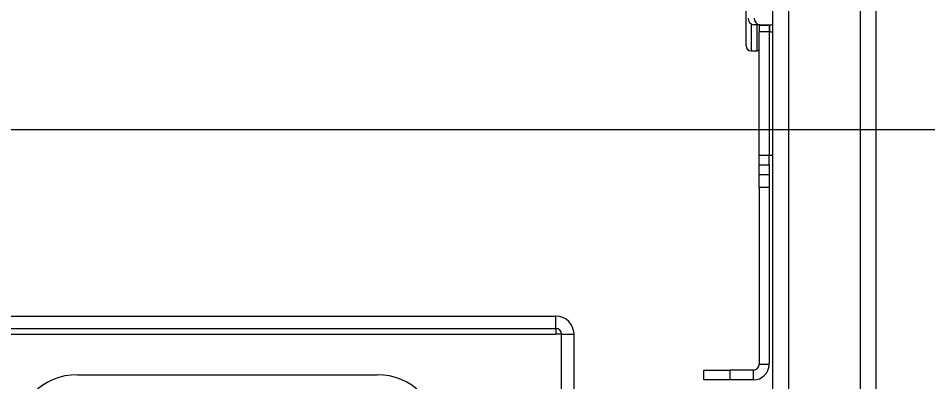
# Model space of a CAD drawing. Header units: inches. Extents: x 40138 to 76695, y -14500 to -5279.
# Drawn here: x 70917.9 to 71057.5, y -10701 to -10645.2 of the extents above; entities that cross this region are included whole.
import ezdxf

# ---------------------------------------------------------------- set-up
doc = ezdxf.new("R2010")
doc.units = ezdxf.units.IN
doc.header["$LTSCALE"] = 2
doc.header["$MEASUREMENT"] = 0
doc.header["$PDMODE"] = 35
doc.header["$PDSIZE"] = -1
for name, color, linetype, lineweight in [('G-ANNO-NOTES', 7, 'Continuous', 13), ('M-ANNO-DIMS', 7, 'Continuous', 13), ('M-OBJECT-DETAILS', 7, 'Continuous', 9)]:
    doc.layers.add(name, color=color, linetype=linetype, lineweight=lineweight)
doc.styles.get("Standard").update_dxf_attribs({"font": 'romans.shx', "width": 0.8})
doc.dimstyles.new('Details World Wide', dxfattribs={"dimscale": 4, "dimtxt": 4.5, "dimasz": 3.5, "dimexe": 0.75, "dimexo": 0.75, "dimgap": 0.75, "dimtad": 0, "dimtih": 1, "dimtoh": 1, "dimdec": 0, "dimzin": 4, "dimdsep": 46, "dimtxsty": 'Standard', "dimcen": 0, "dimclrd": 256, "dimclre": 256, "dimclrt": 256, "dimadec": 0, "dimazin": 1, "dimtfac": 1, "dimtdec": 0, "dimtmove": 0, "dimatfit": 3, "dimfxl": 1, "dimtolj": 1, "dimtzin": 0, "dimlwd": -1, "dimlwe": -1, "dimarcsym": 0})

# ---------------------------------------------------------------- blocks, each defined once
blk = doc.blocks.new('*D68')
at = {"layer": 'Defpoints', "color": 0, "transparency": 16777216}
for p in [(70845.16, -9721.8), (71341.85, -9721.8), (70845.22, -10827.97)]:
    blk.add_point(p, dxfattribs=at)
at = {"layer": 'M-ANNO-DIMS', "transparency": 16777216}
for p, q in [((70848.16, -9721.8), (71344.85, -9721.8)), ((71341.85, -9735.8), (71341.85, -10095.97)), ((71341.85, -10813.97), (71341.85, -10159.4)), ((70848.22, -10827.97), (71344.85, -10827.97))]:
    blk.add_line(p, q, dxfattribs=at)
for points in [[(71339.51, -9735.8), (71344.18, -9735.8), (71341.85, -9721.8)], [(71339.51, -10813.97), (71344.18, -10813.97), (71341.85, -10827.97)]]:
    blk.add_solid(points, dxfattribs=at)
at = {"layer": 'M-ANNO-DIMS', "transparency": 16777216, "insert": (71341.85, -10127.69), "char_height": 18, "attachment_point": 5}
blk.add_mtext('\\A1;1106\\P [43.55]', dxfattribs=at)
blk = doc.blocks.new('*D69')
at = {"layer": 'Defpoints', "color": 0, "transparency": 16777216}
for p in [(70845.22, -9887.14), (71261.34, -9887.14), (70845.22, -10662.34)]:
    blk.add_point(p, dxfattribs=at)
at = {"layer": 'G-ANNO-NOTES', "transparency": 16777216}
for p, q in [((70848.22, -9887.14), (71264.34, -9887.14)), ((71261.34, -9901.14), (71261.34, -10237.75)), ((71261.34, -10648.34), (71261.34, -10301.18)), ((70848.22, -10662.34), (71264.34, -10662.34))]:
    blk.add_line(p, q, dxfattribs=at)
for points in [[(71259.01, -9901.14), (71263.68, -9901.14), (71261.34, -9887.14)], [(71259.01, -10648.34), (71263.68, -10648.34), (71261.34, -10662.34)]]:
    blk.add_solid(points, dxfattribs=at)
at = {"layer": 'G-ANNO-NOTES', "transparency": 16777216, "insert": (71261.34, -10269.46), "char_height": 18, "attachment_point": 5}
blk.add_mtext('\\A1;775\\P [30.52]', dxfattribs=at)
blk = doc.blocks.new('*D70')
at = {"layer": 'Defpoints', "color": 0, "transparency": 16777216}
for p in [(71261.34, -10663.59), (71038.73, -10809.9), (71261.34, -10809.9)]:
    blk.add_point(p, dxfattribs=at)
at = {"layer": 'M-ANNO-DIMS', "transparency": 16777216}
for p, q in [((71261.34, -10677.59), (71261.34, -10694.64)), ((71261.34, -10795.9), (71261.34, -10758.07)), ((71041.73, -10809.9), (71264.34, -10809.9))]:
    blk.add_line(p, q, dxfattribs=at)
for points in [[(71259.01, -10677.59), (71263.68, -10677.59), (71261.34, -10663.59)], [(71259.01, -10795.9), (71263.68, -10795.9), (71261.34, -10809.9)]]:
    blk.add_solid(points, dxfattribs=at)
at = {"layer": 'M-ANNO-DIMS', "transparency": 16777216, "insert": (71261.34, -10726.36), "char_height": 18, "attachment_point": 5}
blk.add_mtext('\\A1;146\\P [5.76]', dxfattribs=at)

msp = doc.modelspace()

# ---------------------------------------------------------------- linework, layer by layer
at = {"layer": 'M-OBJECT-DETAILS', "linetype": 'Continuous', "lineweight": 5}
for p, q in [((71047.112, -9791.7), (71047.112, -10759.2)), ((71049.52, -9791.7), (71049.52, -10759.2)), ((71033.751, -10719.648), (71033.751, -10289.95)), ((71036.159, -10719.648), (71036.159, -10289.95)), ((71029.629, -10649.493), (71029.629, -10634.993)), ((71030.379, -10646.116), (71030.379, -10650.243)), ((71031.749, -10646.243), (71030.801, -10646.243)), ((71031.329, -10650.243), (71031.329, -10646.243)), ((71033.148, -10646.343), (71031.629, -10646.343)), ((71031.629, -10646.343), (71031.629, -10647.343)), ((71031.749, -10646.243), (71033.46, -10646.243)), ((71033.148, -10646.243), (71033.148, -10646.343)), ((71033.148, -10646.343), (71033.148, -10647.343)), ((71033.275, -10647.343), (71033.275, -10646.243)), ((71033.213, -10647.343), (71031.629, -10647.343)), ((71031.629, -10666.243), (71031.629, -10647.343)), ((71033.213, -10666.243), (71033.213, -10647.343)), ((71033.213, -10647.343), (71033.552, -10647.343)), ((71033.552, -10647.343), (71033.751, -10647.339)), ((71030.379, -10650.243), (71031.329, -10650.243)), ((71031.629, -10666.243), (71033.213, -10666.243)), ((71031.629, -10667.743), (71031.629, -10666.243)), ((71033.148, -10667.743), (71033.148, -10666.243)), ((71033.213, -10666.243), (71033.751, -10666.243)), ((71031.629, -10667.743), (71033.148, -10667.743)), ((71031.629, -10669.243), (71031.629, -10667.743)), ((71033.148, -10667.743), (71033.148, -10669.243)), ((71031.629, -10669.243), (71033.148, -10669.243)), ((71031.629, -10671.243), (71031.629, -10669.243)), ((71033.148, -10669.243), (71033.148, -10671.243)), ((71031.629, -10671.243), (71031.629, -10698.335)), ((71033.148, -10671.243), (71031.629, -10671.243)), ((71033.148, -10671.243), (71033.148, -10698.335)), ((70500.006, -10690.943), (71000.434, -10690.943)), ((71000.434, -10692.84), (71000.434, -10690.943)), ((70500.006, -10692.84), (71000.434, -10692.84)), ((71000.434, -10692.84), (71000.434, -10693.729)), ((70903.22, -10693.729), (71000.434, -10693.729)), ((71001.323, -10693.729), (71000.434, -10693.729)), ((71001.323, -10726.897), (71001.323, -10693.729)), ((71001.323, -10693.729), (71003.22, -10693.729)), ((71003.22, -10726.897), (71003.22, -10693.729)), ((71031.629, -10698.335), (71033.148, -10698.335)), ((71023.148, -10700.743), (71023.148, -10699.224)), ((71023.148, -10699.224), (71027.148, -10699.224)), ((71027.148, -10699.224), (71027.148, -10700.743)), ((71030.74, -10699.224), (71027.148, -10699.224)), ((71030.74, -10700.743), (71030.74, -10699.224)), ((71027.148, -10700.743), (71023.148, -10700.743)), ((71030.74, -10700.743), (71027.148, -10700.743))]:
    msp.add_line(p, q, dxfattribs=at)
at = {"layer": 'M-OBJECT-DETAILS', "linetype": 'Continuous', "lineweight": 0}
msp.add_line((70927.02, -10699.945), (70973.02, -10699.945), dxfattribs=at)
at = {"layer": 'M-OBJECT-DETAILS', "linetype": 'Continuous', "lineweight": 5}
for centre, radius, start, end in [((71030.873, -10645.305), 0.94, 176.1881, 265.59944), ((71031.821, -10645.305), 0.94, 176.1881, 265.59944), ((71033.459, -10645.48), 0.763, 270.08607, 292.51575), ((71030.379, -10649.493), 0.75, 180, 270), ((71031.329, -10649.943), 0.3, 270, 0), ((71000.434, -10693.729), 2.786, 0, 90), ((71000.434, -10693.729), 0.889, 0, 90), ((71030.74, -10698.335), 0.889, 270, 0), ((71030.74, -10698.335), 2.408, 270, 0)]:
    msp.add_arc(centre, radius, start, end, dxfattribs=at)
at = {"layer": 'M-OBJECT-DETAILS', "linetype": 'Continuous', "lineweight": 0}
for centre, start, end in [((70927.02, -10709.445), 90, 180), ((70973.02, -10709.445), 0, 90)]:
    msp.add_arc(centre, 9.5, start, end, dxfattribs=at)

# ---------------------------------------------------------------- dimensions: what is measured, and where the dimension line sits
at = {"layer": 'G-ANNO-NOTES', "color": 5}
dim = msp.add_linear_dim(base=(71261.344, -9887.135), p1=(70845.22, -10662.343), p2=(70845.22, -9887.135), angle=90, dimstyle='Details World Wide', override={"dimpost": '\\X'}, dxfattribs=at)
dim.commit()
dim.dimension.update_dxf_attribs({"geometry": '*D69', "text_midpoint": (71261.344, -10269.465), "dimtype": 160})
at = {"layer": 'M-ANNO-DIMS'}
for base, p1, p2, picture, middle in [((71341.845, -9721.796), (70845.22, -10827.966), (70845.16, -9721.796), '*D68', (71341.845, -10127.688)), ((71261.344, -10809.897), (71261.344, -10663.593), (71038.727, -10809.897), '*D70', (71261.344, -10726.357))]:
    dim = msp.add_linear_dim(base=base, p1=p1, p2=p2, angle=90, dimstyle='Details World Wide', override={"dimpost": '\\X'}, dxfattribs=at)
    dim.commit()
    dim.dimension.update_dxf_attribs({"geometry": picture, "text_midpoint": middle, "dimtype": 160})

doc.saveas('drawing.dxf')
